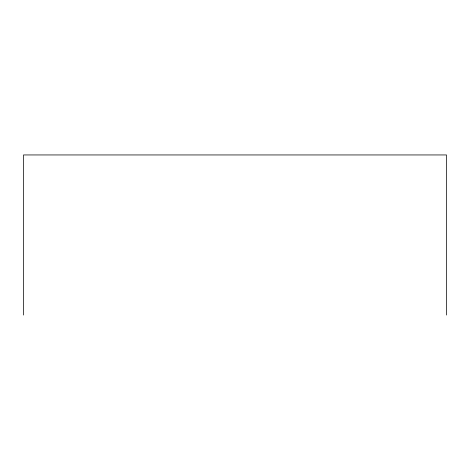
<?xml version="1.0" encoding="UTF-8"?>
<svg xmlns="http://www.w3.org/2000/svg" width="470" height="470" viewBox="0 0 470 470"><rect width="100%" height="100%" fill="white"/><g stroke="black" fill="none" stroke-linecap="round" stroke-linejoin="round"><path stroke-width="0.7" d="M446.5 315.053L446.5 154.947L23.5 154.947L23.5 315.053"/></g></svg>
